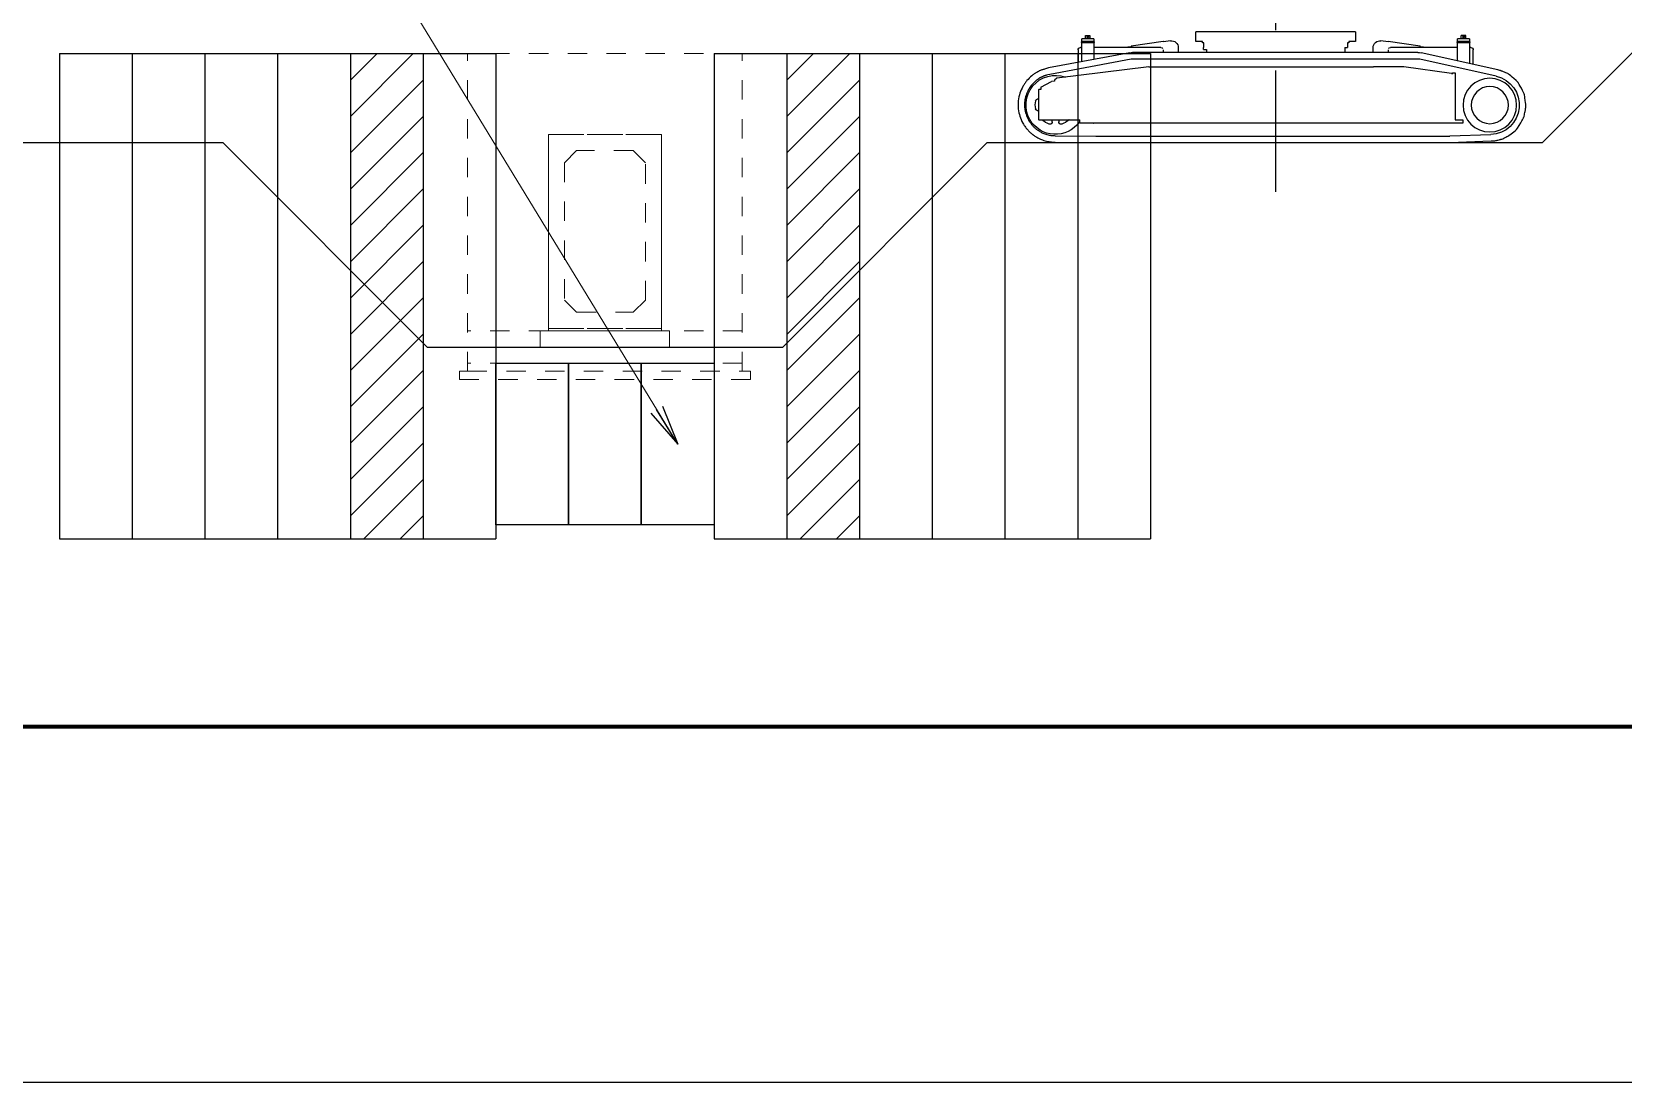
# Model space of a CAD drawing. Header units: millimetres. Extents: x -2078669 to -1085629, y -5987148 to 310365.
# Drawn here: x -1513632 to -1464401, y -2390452 to -2357978 of the extents above; entities that cross this region are included whole.
import ezdxf

# ---------------------------------------------------------------- set-up
doc = ezdxf.new("R2010")
doc.units = ezdxf.units.MM
doc.header["$LTSCALE"] = 500
doc.linetypes.add('CENTER', pattern=[6, 3, -1, 1, -1])
doc.linetypes.add('SXF_跳び破線', pattern=[12, 6, -6])
doc.layers.get('Defpoints').update_dxf_attribs({"color": 153})
doc.layers.add('2', color=7, linetype='Continuous')
for name, color, linetype, lineweight in [('D-BYP-STR1', 2, 'Continuous', 13), ('D-BYP-STR2', 6, 'Continuous', 25), ('D-BYP-STR4', 6, 'Continuous', 25), ('D-BYP-STRA', 1, 'Continuous', 25), ('D-BYP-STRB', 5, 'Continuous', 25), ('D-BYP-STRC', 1, 'Continuous', 13), ('D-STR-STR1', 2, 'Continuous', 13), ('D-TTL', 2, 'Continuous', 140)]:
    doc.layers.add(name, color=color, linetype=linetype, lineweight=lineweight)
doc.styles.add('MS ゴシック', font='MS Gothic.ttf')
doc.dimstyles.new('DIM-500-F', dxfattribs={"dimscale": 500, "dimtxt": 3.5, "dimasz": 2.5, "dimexe": 0, "dimexo": 2, "dimgap": 0.8, "dimtad": 1, "dimdec": 0, "dimzin": 0, "dimdsep": 46, "dimtxsty": 'MS ゴシック', "dimblk": 'OPEN', "dimcen": 0.1, "dimclrd": 256, "dimclre": 256, "dimclrt": 256, "dimaunit": 1, "dimadec": 4, "dimazin": 0, "dimtfac": 1, "dimtdec": 0, "dimtmove": 2, "dimatfit": 3, "dimldrblk": 'OPEN', "dimfxl": 1, "dimtolj": 1, "dimtzin": 0, "dimlwd": -1, "dimlwe": -1, "dimarcsym": 2})

# ---------------------------------------------------------------- blocks, each defined once
blk = doc.blocks.new('A$C57306f55')
at = {"layer": 'D-BYP-STRB', "linetype": 'CENTER'}
blk.add_line((4300, 0), (4300, 5545), dxfattribs=at)
at = {"layer": 'D-BYP-STRB', "linetype": 'Continuous'}
for p, q in [((3313, 1980), (5288, 1980)), ((3313, 1980), (3313, 1860)), ((5288, 1860), (5288, 1980)), ((1885, 1786), (1900, 1786)), ((1900, 1892), (1975, 1892)), ((1900, 1892), (1900, 1859)), ((1900, 1859), (1975, 1859)), ((1900, 1845), (1975, 1845)), ((1900, 1845), (1900, 1586)), ((1948, 1892), (1948, 1934)), ((1948, 1934), (2003, 1934)), ((1975, 1892), (2050, 1892)), ((1975, 1859), (2050, 1859)), ((1975, 1845), (2050, 1845)), ((2003, 1892), (2003, 1934)), ((2050, 1859), (2050, 1892)), ((2050, 1620), (2050, 1845)), ((2050, 1786), (2880, 1786)), ((2469, 1789), (2514, 1796)), ((2909, 1865), (2513, 1805)), ((2514, 1796), (2513, 1805)), ((2910, 1856), (2909, 1865)), ((2910, 1856), (2997, 1869)), ((3095, 1724), (3095, 1785)), ((3313, 1860), (3395, 1860)), ((3395, 1860), (3395, 1845)), ((3395, 1845), (3410, 1845)), ((3410, 1845), (3410, 1785)), ((3445, 1785), (3410, 1785)), ((3445, 1785), (3445, 1724)), ((5190, 1785), (5190, 1845)), ((5190, 1845), (5206, 1845)), ((5190, 1785), (5191, 1785)), ((5191, 1785), (5195, 1785)), ((5195, 1760), (5195, 1785)), ((5206, 1860), (5288, 1860)), ((5206, 1845), (5206, 1860)), ((5505, 1785), (5505, 1724)), ((5603, 1869), (5690, 1856)), ((5690, 1856), (5691, 1865)), ((6087, 1805), (5691, 1865)), ((5720, 1786), (6550, 1786)), ((6087, 1805), (6086, 1796)), ((6086, 1796), (6131, 1789)), ((6550, 1892), (6700, 1892)), ((6550, 1892), (6550, 1859)), ((6550, 1859), (6700, 1859)), ((6550, 1845), (6700, 1845)), ((6550, 1845), (6550, 1638)), ((6598, 1934), (6598, 1892)), ((6653, 1934), (6598, 1934)), ((6653, 1892), (6653, 1934)), ((6700, 1859), (6700, 1892)), ((6700, 1610), (6700, 1845)), ((6700, 1786), (6715, 1786)), ((1553, 1509), (2501, 1720)), ((1571, 1431), (2518, 1642)), ((1855, 1576), (1855, 1756)), ((2540, 1724), (6070, 1724)), ((2542, 1644), (6069, 1644)), ((2910, 1756), (2910, 1724)), ((5155, 1760), (5155, 1724)), ((5191, 1760), (5155, 1760)), ((5195, 1760), (5191, 1760)), ((5690, 1724), (5690, 1756)), ((6089, 1643), (7095, 1454)), ((6103, 1721), (7110, 1533)), ((6745, 1756), (6745, 1601)), ((2112, 1472), (2080, 1472)), ((2080, 1472), (2080, 1462)), ((2080, 1462), (2080, 1380)), ((2080, 1380), (2080, 1328)), ((2112, 1462), (2112, 1472)), ((2125, 1464), (2112, 1462)), ((2125, 1464), (2715, 1548)), ((2715, 1548), (3089, 1548)), ((3335, 1548), (3089, 1548)), ((3419, 1548), (3335, 1548)), ((3665, 1548), (3419, 1548)), ((4935, 1548), (3665, 1548)), ((5181, 1548), (4935, 1548)), ((5270, 1548), (5181, 1548)), ((5544, 1548), (5270, 1548)), ((5870, 1548), (5544, 1548)), ((5870, 1548), (7010, 1408)), ((7010, 1408), (7038, 1384)), ((7038, 1384), (7036, 1372)), ((2080, 1328), (2080, 1276)), ((2080, 1276), (2080, 1224)), ((2080, 1224), (2080, 1120)), ((7036, 1372), (7075, 1367)), ((7205, 1295), (7075, 1367)), ((7205, 1295), (7205, 1265)), ((7205, 1265), (7232, 1265)), ((7232, 1265), (7235, 1262)), ((7235, 1265), (7235, 895)), ((2080, 1120), (2080, 1068)), ((2080, 1068), (2080, 1016)), ((2080, 1016), (2080, 964)), ((1984, 892), (1984, 852)), ((2080, 892), (1984, 892)), ((1984, 852), (6725, 852)), ((2080, 964), (2080, 892)), ((6493, 852), (6494, 851)), ((6558, 852), (6556, 851)), ((6725, 852), (6725, 892)), ((7232, 892), (6725, 892)), ((6985, 892), (6985, 868)), ((7065, 868), (7065, 892)), ((7235, 895), (7232, 892)), ((2142, 612), (1634, 630)), ((2145, 692), (1637, 710)), ((6525, 691), (2150, 691)), ((6525, 611), (2150, 611)), ((6526, 691), (6525, 691)), ((6527, 611), (6525, 611)), ((7028, 695), (6526, 691)), ((7028, 615), (6527, 611))]:
    blk.add_line(p, q, dxfattribs=at)
for points in [[(2518, 1642), (2521, 1642), (2524, 1643), (2527, 1643), (2529, 1644), (2532, 1644), (2535, 1644), (2538, 1644), (2542, 1644)], [(6069, 1644), (6072, 1644), (6075, 1644), (6077, 1644), (6079, 1644), (6081, 1644), (6084, 1643), (6086, 1643), (6089, 1643)], [(1634, 630), (1617, 631), (1603, 632), (1589, 634), (1577, 635), (1568, 637), (1559, 639), (1549, 642), (1536, 645), (1526, 648), (1518, 649), (1513, 651), (1500, 654), (1488, 658), (1475, 664), (1460, 672), (1451, 677), (1441, 684), (1429, 691), (1416, 700), (1386, 720), (1353, 743), (1337, 755), (1332, 759), (1327, 763), (1323, 768), (1319, 773), (1308, 790), (1287, 823), (1268, 854), (1252, 879), (1246, 890), (1241, 899), (1233, 915), (1228, 928), (1226, 933), (1224, 939), (1221, 953), (1220, 958), (1220, 963), (1219, 968), (1215, 983), (1213, 995), (1211, 1004), (1210, 1011), (1209, 1017), (1208, 1023), (1207, 1028), (1207, 1034), (1206, 1040), (1206, 1044), (1206, 1046), (1205, 1048), (1205, 1050), (1204, 1051), (1204, 1054), (1204, 1056), (1204, 1064), (1205, 1074), (1206, 1081), (1206, 1089), (1207, 1098), (1209, 1108), (1211, 1132), (1216, 1164), (1217, 1178), (1218, 1180), (1220, 1197), (1221, 1202), (1222, 1206), (1224, 1210), (1226, 1215), (1233, 1231), (1245, 1254), (1260, 1282), (1274, 1309), (1286, 1330), (1294, 1346), (1298, 1350), (1301, 1354), (1304, 1358), (1308, 1362), (1321, 1374), (1324, 1377), (1352, 1401), (1374, 1420), (1392, 1435), (1407, 1447), (1419, 1456), (1429, 1463), (1439, 1468), (1450, 1472), (1454, 1474), (1460, 1477), (1469, 1480), (1480, 1485), (1488, 1489), (1496, 1492), (1504, 1495), (1509, 1496), (1514, 1498), (1520, 1500), (1526, 1502), (1538, 1505), (1553, 1509)], [(7110, 1533), (7138, 1525), (7150, 1522), (7160, 1519), (7170, 1516), (7179, 1514), (7186, 1512), (7192, 1510), (7202, 1506), (7210, 1503), (7216, 1501), (7222, 1497), (7225, 1496), (7229, 1493), (7236, 1490), (7243, 1486), (7248, 1484), (7252, 1481), (7257, 1479), (7261, 1476), (7267, 1473), (7272, 1469), (7280, 1464), (7288, 1459), (7291, 1457), (7298, 1453), (7304, 1448), (7311, 1443), (7319, 1436), (7333, 1422), (7350, 1406), (7365, 1391), (7378, 1378), (7385, 1370), (7391, 1362), (7397, 1355), (7402, 1347), (7404, 1343), (7408, 1338), (7414, 1330), (7418, 1322), (7423, 1314), (7428, 1305), (7439, 1284), (7450, 1262), (7458, 1241), (7466, 1220), (7472, 1199), (7477, 1176), (7482, 1151), (7485, 1126), (7487, 1114), (7488, 1103), (7488, 1093), (7488, 1081), (7488, 1078), (7488, 1074), (7488, 1063), (7488, 1052), (7487, 1041), (7485, 1029), (7482, 1005), (7477, 980), (7472, 957), (7466, 936), (7458, 916), (7450, 894), (7440, 873), (7428, 851), (7422, 839), (7417, 830), (7411, 822), (7404, 813), (7397, 802), (7390, 793), (7387, 789), (7384, 785), (7381, 782), (7378, 778), (7371, 771), (7364, 763), (7357, 755), (7349, 747), (7342, 740), (7334, 733), (7327, 727), (7319, 720), (7316, 718), (7312, 715), (7309, 712), (7305, 709), (7297, 703), (7288, 697), (7280, 691), (7273, 687), (7265, 682), (7257, 677), (7242, 669), (7226, 661), (7212, 654), (7198, 649), (7184, 643), (7169, 638), (7153, 633), (7136, 628), (7121, 625), (7108, 622), (7095, 620), (7082, 618), (7077, 618), (7071, 617), (7065, 617), (7059, 617), (7052, 616), (7045, 616), (7028, 615)], [(7095, 1454), (7119, 1448), (7137, 1443), (7145, 1441), (7152, 1439), (7158, 1437), (7163, 1435), (7171, 1432), (7178, 1430), (7183, 1428), (7188, 1425), (7190, 1423), (7194, 1421), (7200, 1418), (7205, 1416), (7209, 1414), (7213, 1412), (7217, 1410), (7221, 1407), (7225, 1405), (7230, 1402), (7236, 1397), (7243, 1393), (7245, 1392), (7251, 1388), (7253, 1386), (7256, 1384), (7259, 1382), (7262, 1380), (7268, 1374), (7280, 1363), (7294, 1350), (7307, 1337), (7317, 1326), (7323, 1319), (7326, 1316), (7328, 1313), (7330, 1310), (7332, 1307), (7337, 1300), (7339, 1297), (7342, 1293), (7346, 1286), (7350, 1280), (7354, 1273), (7359, 1266), (7368, 1248), (7376, 1230), (7383, 1213), (7389, 1196), (7395, 1178), (7399, 1159), (7403, 1138), (7406, 1118), (7407, 1108), (7408, 1099), (7408, 1091), (7408, 1081), (7408, 1078), (7408, 1075), (7408, 1065), (7408, 1057), (7407, 1048), (7406, 1038), (7403, 1017), (7399, 997), (7395, 978), (7389, 960), (7384, 944), (7376, 926), (7368, 908), (7359, 890), (7353, 881), (7351, 877), (7349, 873), (7347, 870), (7344, 866), (7339, 858), (7332, 850), (7327, 842), (7322, 836), (7319, 833), (7317, 830), (7311, 824), (7306, 817), (7300, 811), (7293, 805), (7287, 798), (7281, 793), (7274, 787), (7268, 782), (7263, 778), (7256, 773), (7250, 768), (7243, 763), (7236, 758), (7230, 754), (7224, 750), (7217, 746), (7204, 740), (7192, 733), (7180, 728), (7168, 723), (7156, 718), (7144, 714), (7131, 710), (7117, 706), (7105, 703), (7094, 701), (7083, 699), (7072, 698), (7068, 697), (7063, 697), (7058, 697), (7053, 696), (7041, 696), (7028, 695)], [(7095, 1454), (7119, 1448), (7137, 1443), (7152, 1438), (7158, 1437), (7163, 1435), (7172, 1432), (7178, 1430), (7183, 1428), (7188, 1425), (7190, 1423), (7195, 1421), (7201, 1418), (7207, 1414), (7216, 1410), (7217, 1410), (7219, 1408), (7217, 1409)], [(2150, 691), (2150, 691), (2150, 691), (2149, 691), (2149, 691), (2149, 691), (2148, 691), (2148, 691), (2148, 691), (2147, 691), (2147, 691), (2147, 691), (2146, 692), (2146, 692), (2146, 692), (2145, 692), (2145, 692)]]:
    blk.add_lwpolyline(points, dxfattribs=at)
for centre, radius in [((1975, 1913), 14), ((1975, 1913), 9.3), ((6625, 1913), 14), ((6625, 1913), 9.3), ((1650, 1074), 332), ((1650, 1074), 230)]:
    blk.add_circle(centre, radius, dxfattribs=at)
for centre, radius, start, end in [((1885, 1756), 30, 90, 180), ((1907, 1852), 10, 134.427, 225.573), ((2043, 1852), 10, 314.427, 45.573), ((2880, 1756), 30, 32.6862, 90), ((3010, 1785), 85, 0, 98.5778), ((5590, 1785), 85, 81.4222, 180), ((5720, 1756), 30, 90, 147.3138), ((6557, 1852), 10, 134.427, 225.573), ((6693, 1852), 10, 314.427, 45.573), ((6715, 1756), 30, 0, 90), ((2540, 1544), 180, 90, 102.5673), ((6070, 1544), 180, 79.4083, 90), ((1650, 1074), 365, 102.5673, 267.955), ((7025, 1077), 365, 330, 109.5764), ((1235, 1071), 30, 180, 182.1466), ((7241, 1121), 30, 51.7517, 103.9435), ((7241, 1033), 30, 256.0565, 308.2483), ((7241, 1121), 30, 11.447, 51.7517), ((7241, 1033), 30, 308.2483, 348.553), ((7025, 1077), 250, 348.553, 11.447), ((7025, 1077), 365, 216.2067, 330), ((6879, 912), 30, 222.7174, 228.553), ((7025, 1077), 250, 228.553, 251.447), ((6955, 868), 30, 251.447, 291.7517), ((6955, 868), 30, 291.7517, 343.9435), ((6955, 868), 30, 343.9435, 0), ((7095, 868), 30, 180, 196.0565), ((7095, 868), 30, 196.0565, 248.2483), ((7095, 868), 30, 248.2483, 288.553), ((7025, 1077), 250, 288.553, 311.447), ((7171, 912), 30, 311.447, 317.276)]:
    blk.add_arc(centre, radius, start, end, dxfattribs=at)
blk = doc.blocks.new('_Open')
at = {"color": 0, "linetype": 'ByBlock', "lineweight": -2}
for p, q in [((-1, 0.167), (0, 0)), ((-1, -0.167), (0, 0)), ((0, 0), (-1, 0))]:
    blk.add_line(p, q, dxfattribs=at)

msp = doc.modelspace()

# ---------------------------------------------------------------- hatches: boundary and pattern name
at = {"layer": 'D-STR-STR1'}
h = msp.add_hatch(dxfattribs=at)
h.set_pattern_fill('ANSI31', color=256, scale=250)
h.set_pattern_definition([(45, (-2008741.9, -2142650.95), (-561.266, 561.266), [])])
h.paths.add_polyline_path([(-1501526.6, -2358649.6), (-1503776.6, -2358649.6), (-1503776.6, -2373649.6), (-1501526.6, -2373649.6)])
h = msp.add_hatch(dxfattribs=at)
h.set_pattern_fill('ANSI31', color=256, scale=250)
h.set_pattern_definition([(45, (-1995241.9, -2142650.95), (-561.266, 561.266), [])])
h.paths.add_polyline_path([(-1488026.6, -2358649.6), (-1490276.6, -2358649.6), (-1490276.6, -2373649.6), (-1488026.6, -2373649.6)])

# ---------------------------------------------------------------- linework, layer by layer
at = {"layer": 'D-BYP-STR1', "linetype": 'SXF_跳び破線', "ltscale": 0.2}
for p, q in [((-1491651.6, -2358649.6, 708000), (-1500151.6, -2358649.6, 708000)), ((-1500151.6, -2368474.6, 708000), (-1500151.6, -2358649.6, 708000)), ((-1491651.6, -2368474.6, 708000), (-1491651.6, -2358649.6, 708000)), ((-1491651.6, -2367224.6, 708000), (-1500151.6, -2367224.6, 708000)), ((-1500401.6, -2368474.6, 708000), (-1500151.6, -2368474.6, 708000)), ((-1500401.6, -2368724.6, 708000), (-1500401.6, -2368474.6, 708000)), ((-1491651.6, -2368224.6, 708000), (-1500151.6, -2368224.6, 708000)), ((-1500151.6, -2368474.6, 708000), (-1491651.6, -2368474.6, 708000)), ((-1491651.6, -2368474.6, 708000), (-1491401.6, -2368474.6, 708000)), ((-1491401.6, -2368724.6, 708000), (-1491401.6, -2368474.6, 708000)), ((-1500401.6, -2368724.6, 708000), (-1491401.6, -2368724.6, 708000))]:
    msp.add_line(p, q, dxfattribs=at)
at = {"layer": 'D-BYP-STR1', "linetype": 'SXF_跳び破線', "ltscale": 0.2, "elevation": 708000}
for points in [[(-1497651.6, -2367149.6), (-1494151.6, -2367149.6), (-1494151.6, -2361149.6), (-1497651.6, -2361149.6)], [(-1494151.6, -2367149.6), (-1497651.6, -2367149.6), (-1497651.6, -2361149.6), (-1494151.6, -2361149.6)], [(-1496776.6, -2366649.6), (-1495026.6, -2366649.6), (-1494651.6, -2366274.6), (-1494651.6, -2362024.6), (-1495026.6, -2361649.6), (-1496776.6, -2361649.6), (-1497151.6, -2362024.6), (-1497151.6, -2366274.6)]]:
    msp.add_lwpolyline(points, close=True, dxfattribs=at)
for points in [[(-1497651.6, -2367224.6), (-1497901.6, -2367224.6), (-1497901.6, -2367724.6), (-1493901.6, -2367724.6), (-1493901.6, -2367224.6), (-1494151.6, -2367224.6)], [(-1497651.6, -2367149.6), (-1497651.6, -2367224.6), (-1494151.6, -2367224.6), (-1494151.6, -2367149.6)]]:
    msp.add_lwpolyline(points, dxfattribs=at)
at = {"layer": 'D-BYP-STR2', "elevation": 708000}
msp.add_lwpolyline([(-1529151.6, -2349649.6), (-1517401.6, -2361399.6), (-1512401.6, -2361399.6), (-1507726.6, -2361399.6), (-1501401.6, -2367724.6), (-1490401.6, -2367724.6), (-1484076.6, -2361399.6), (-1479401.6, -2361399.6), (-1466901.6, -2361399.6), (-1455151.6, -2349649.6)], dxfattribs=at)
at = {"layer": 'D-BYP-STR4', "ltscale": 0.2}
for p, q in [((-1512776.6, -2358649.6, 708000), (-1512776.6, -2373649.6, 708000)), ((-1512776.6, -2358649.6, 708000), (-1500151.6, -2358649.6, 708000)), ((-1510526.6, -2358649.6, 708000), (-1510526.6, -2373649.6, 708000)), ((-1508276.6, -2358649.6, 708000), (-1508276.6, -2373649.6, 708000)), ((-1506026.6, -2358649.6, 708000), (-1506026.6, -2373649.6, 708000)), ((-1503776.6, -2358649.6, 708000), (-1503776.6, -2373649.6, 708000)), ((-1501526.6, -2358649.6, 708000), (-1501526.6, -2373649.6, 708000)), ((-1500151.6, -2358649.6, 708000), (-1499276.6, -2358649.6, 708000)), ((-1499276.6, -2358649.6, 708000), (-1499276.6, -2368724.6, 708000)), ((-1492526.6, -2358649.6, 708000), (-1492526.6, -2368724.6, 708000)), ((-1492526.6, -2358649.6, 708000), (-1491651.6, -2358649.6, 708000)), ((-1491651.6, -2358649.6, 708000), (-1479026.6, -2358649.6, 708000)), ((-1490276.6, -2358649.6, 708000), (-1490276.6, -2373649.6, 708000)), ((-1488026.6, -2358649.6, 708000), (-1488026.6, -2373649.6, 708000)), ((-1485776.6, -2358649.6, 708000), (-1485776.6, -2373649.6, 708000)), ((-1483526.6, -2358649.6, 708000), (-1483526.6, -2373649.6, 708000)), ((-1481276.6, -2358649.6, 708000), (-1481276.6, -2373649.6, 708000)), ((-1479026.6, -2358649.6, 708000), (-1479026.6, -2373649.6, 708000)), ((-1499276.6, -2368724.6, 708000), (-1499276.6, -2373649.6, 708000)), ((-1492526.6, -2368724.6, 708000), (-1492526.6, -2373649.6, 708000)), ((-1512776.6, -2373649.6, 708000), (-1499276.6, -2373649.6, 708000)), ((-1492526.6, -2373649.6, 708000), (-1479026.6, -2373649.6, 708000))]:
    msp.add_line(p, q, dxfattribs=at)
at = {"layer": 'D-BYP-STRA', "elevation": 708000}
for points in [[(-1499276.6, -2368224.6), (-1497026.6, -2368224.6), (-1497026.6, -2373224.6), (-1499276.6, -2373224.6)], [(-1497026.6, -2368224.6), (-1494776.6, -2368224.6), (-1494776.6, -2373224.6), (-1497026.6, -2373224.6)], [(-1494776.6, -2368224.6), (-1492526.6, -2368224.6), (-1492526.6, -2373224.6), (-1494776.6, -2373224.6)]]:
    msp.add_lwpolyline(points, close=True, dxfattribs=at)
at = {"layer": 'D-TTL'}
msp.add_line((-1777887.6, -2379452.3), (-1377887.6, -2379452.3), dxfattribs=at)
at = {"layer": 'Defpoints', "color": 1}
msp.add_lwpolyline([(-1788137.6, -2390452.3), (-1367637.6, -2390452.3), (-1367637.6, -2093452.3), (-1788137.6, -2093452.3)], close=True, dxfattribs=at)

# ---------------------------------------------------------------- block references
at = {"layer": '2', "xscale": -2.5, "yscale": 2.5, "zscale": 2.5}
msp.add_blockref('A$C57306f55', (-1464401.3, -2362928.2, 708000), dxfattribs=at)

# ---------------------------------------------------------------- leaders
at = {"layer": 'D-BYP-STRC'}
msp.add_leader([(-1493651.6, -2370724.6), (-1508434.9, -2346484.5)], dimstyle='DIM-500-F', dxfattribs=at)

doc.saveas('drawing.dxf')
